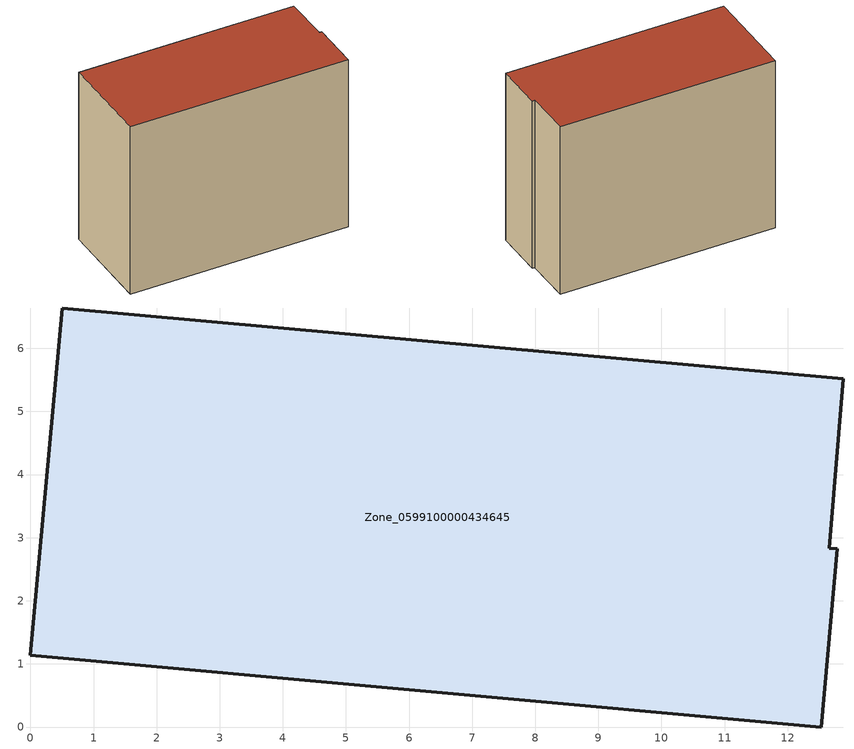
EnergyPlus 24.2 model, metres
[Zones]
Zone_0599100000434645
 floor ground (C_G): 12.88,5.52 12.66,2.84 12.79,2.82 12.53,0 0,1.14 0.51,6.64 z0
 wall outside (C_F): 12.88,5.52 0.51,6.64 0,1.14 12.53,0 12.79,2.82 12.66,2.84 12.88,5.52 z0:10.34
 roof outside (C_R): 12.66,2.84 12.88,5.52 0.51,6.64 0,1.14 12.53,0 12.79,2.82 z10.34
[BUILDING]
Pand.0599100000434645: North Axis=0; Terrain=City; Loads Convergence Tolerance Value=0.04; Temperature Convergence Tolerance Value=0.4; Solar Distribution=FullExterior; Maximum Number of Warmup Days=25; Minimum Number of Warmup Days=1
[Site:Location]
Rotterdam.The.Hague.AP_ZH_NLD Design_Conditions: Latitude=51.96; Longitude=4.45; Time Zone=1; Elevation=-4.5
[SITE:GROUNDTEMPERATURE:BUILDINGSURFACE]
18, 18, 18, 18, 18, 18, 18, 18, 18, 18, 18, 18
[MATERIAL] Thermal Absorptance=0.9; Solar Absorptance=0.7; Visible Absorptance=0.7
Name | Roughness | Thickness | Conductivity | Density | Specific Heat
G.TI.2006-2014 | MediumSmooth | 0.15 | 0.06 | 540 | 1210
F.TI.2006-2014 | Rough | 0.3 | 0.12 | 1920 | 840
R.TI.2006-2014 | MediumRough | 0.2 | 0.08 | 1500 | 1000
[CONSTRUCTION]
C_G: G.TI.2006-2014
C_F: F.TI.2006-2014
C_R: R.TI.2006-2014
[ZONE]
Zone_0599100000434645: Type=1; Multiplier=1; Ceiling Height=Autocalculate; Volume=Autocalculate; Floor Area=autocalculate; Part of Total Floor Area=Yes
[ZONEINFILTRATION:DESIGNFLOWRATE]
Infil_Zone_0599100000434645: Zone or ZoneList or Space or SpaceList=Zone_0599100000434645; Schedule=AlwaysOn; Design Flow Rate Calculation Method=Flow/Area; Flow Rate per Floor Area=0.0015; Constant Term Coefficient=1; Temperature Term Coefficient=0; Velocity Term Coefficient=0; Velocity Squared Term Coefficient=0
[HVACTEMPLATE:ZONE:IDEALLOADSAIRSYSTEM]
Zone_0599100000434645: Maximum Heating Supply Air Temperature=50; Minimum Cooling Supply Air Temperature=13; Maximum Heating Supply Air Humidity Ratio=0.0156; Minimum Cooling Supply Air Humidity Ratio=0.0077; Heating Limit=NoLimit; Cooling Limit=NoLimit; Dehumidification Control Type=ConstantSensibleHeatRatio; Cooling Sensible Heat Ratio=0.7; Dehumidification Setpoint=60; Humidification Control Type=None; Humidification Setpoint=30; Outdoor Air Method=None; Outdoor Air Flow Rate per Person=0.00944; Outdoor Air Flow Rate per Zone Floor Area=0; Outdoor Air Flow Rate per Zone=0; Demand Controlled Ventilation Type=None; Outdoor Air Economizer Type=NoEconomizer; Heat Recovery Type=None; Sensible Heat Recovery Effectiveness=0.7; Latent Heat Recovery Effectiveness=0.65
[ZONECONTROL:THERMOSTAT]
ThermostatControl_Zone_0599100000434645: Zone or ZoneList=Zone_0599100000434645; Control Type Schedule=DualSetpointControlType; Control 1=Thermostat_Zone_0599100000434645; Temperature Difference Between Cutout And Setpoint=0
[THERMOSTATSETPOINT:DUALSETPOINT]
Thermostat_Zone_0599100000434645: Heating Setpoint Temperature Schedule=HeatingSetpoint_Zone_0599100000434645; Cooling Setpoint Temperature Schedule=CoolingSetpoint_Zone_0599100000434645
[SCHEDULE:COMPACT]
HeatingSetpoint_Zone_0599100000434645: Through: 12/31, For: AllDays, Until: 24:00, 21
CoolingSetpoint_Zone_0599100000434645: Through: 12/31, For: AllDays, Until: 24:00, 24
DualSetpointControlType: Through: 12/31, For: AllDays, Until: 24:00, 4
AlwaysOn: Through: 12/31, For: AllDays, Until: 24:00, 1
